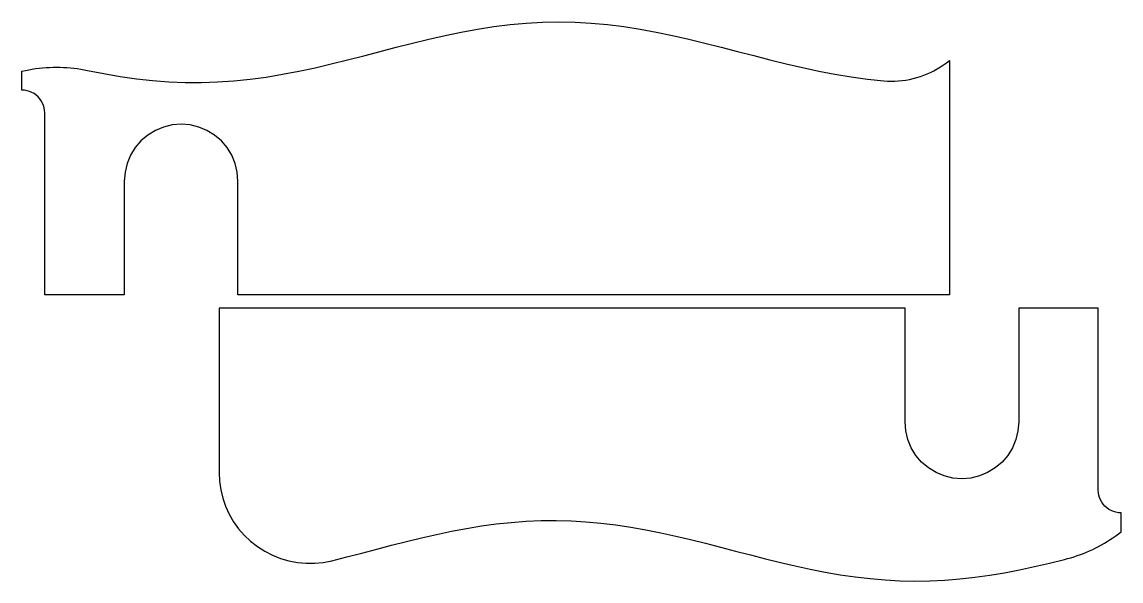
# Model space of a CAD drawing. Header units: metres. Extents: x -6.5 to 29.8, y 0 to 18.4.
import ezdxf

# ---------------------------------------------------------------- set-up
doc = ezdxf.new("R2010")
doc.units = ezdxf.units.M

msp = doc.modelspace()

# ---------------------------------------------------------------- linework, layer by layer
at = {"layer": 'SHELF_TEST', "color": 3}
for points in [[(-5.75, 9.45), (-5.75, 15.45), (-5.75, 15.45), (-5.755, 15.534), (-5.769, 15.617), (-5.792, 15.698), (-5.824, 15.775), (-5.865, 15.849), (-5.914, 15.918), (-5.97, 15.98), (-6.032, 16.036), (-6.101, 16.085), (-6.175, 16.126), (-6.252, 16.158), (-6.333, 16.181), (-6.416, 16.195), (-6.5, 16.2), (-6.5, 16.825), (-6.5, 16.825), (-6.388, 16.85), (-6.275, 16.872), (-6.162, 16.892), (-6.049, 16.909), (-5.935, 16.923), (-5.82, 16.935), (-5.706, 16.945), (-5.591, 16.951), (-5.476, 16.955), (-5.362, 16.956), (-5.247, 16.955), (-5.132, 16.951), (-5.017, 16.945), (-4.903, 16.935), (-4.789, 16.924), (-4.675, 16.909), (-4.561, 16.892), (-4.448, 16.873), (-4.335, 16.85), (-4.335, 16.85), (-3.799, 16.744), (-3.264, 16.652), (-2.728, 16.576), (-2.192, 16.516), (-1.656, 16.475), (-1.12, 16.454), (-0.584, 16.451), (-0.048, 16.469), (0.488, 16.505), (1.024, 16.561), (1.559, 16.633), (2.095, 16.722), (2.631, 16.825), (3.167, 16.941), (3.703, 17.066), (4.239, 17.199), (4.775, 17.337), (5.311, 17.477), (5.846, 17.616), (6.382, 17.752), (6.918, 17.883), (7.454, 18.005), (7.99, 18.115), (8.526, 18.213), (9.062, 18.296), (9.598, 18.362), (10.134, 18.411), (10.669, 18.44), (11.205, 18.45), (11.741, 18.44), (12.277, 18.411), (12.813, 18.363), (13.349, 18.297), (13.885, 18.214), (14.421, 18.117), (14.956, 18.006), (15.492, 17.884), (16.028, 17.754), (16.564, 17.618), (17.1, 17.478), (17.636, 17.338), (18.172, 17.2), (18.708, 17.067), (19.243, 16.942), (19.779, 16.826), (20.315, 16.723), (20.851, 16.634), (21.387, 16.561), (21.923, 16.506), (21.923, 16.506), (22.045, 16.498), (22.168, 16.495), (22.29, 16.497), (22.412, 16.504), (22.534, 16.516), (22.656, 16.533), (22.776, 16.554), (22.896, 16.581), (23.014, 16.613), (23.131, 16.649), (23.246, 16.69), (23.36, 16.736), (23.471, 16.786), (23.581, 16.841), (23.688, 16.901), (23.793, 16.964), (23.895, 17.032), (23.994, 17.104), (24.09, 17.18), (24.09, 9.45), (0.625, 9.45), (0.625, 13.2), (0.602, 13.493), (0.533, 13.779), (0.421, 14.051), (0.267, 14.302), (0.076, 14.526), (-0.148, 14.717), (-0.399, 14.871), (-0.671, 14.983), (-0.957, 15.052), (-1.25, 15.075), (-1.543, 15.052), (-1.829, 14.983), (-2.101, 14.871), (-2.352, 14.717), (-2.576, 14.526), (-2.767, 14.302), (-2.921, 14.051), (-3.033, 13.779), (-3.102, 13.493), (-3.125, 13.2), (-3.125, 9.45), (-5.75, 9.45)], [(29, 9), (26.375, 9), (26.375, 5.25), (26.352, 4.957), (26.283, 4.671), (26.171, 4.399), (26.017, 4.148), (25.826, 3.924), (25.602, 3.733), (25.351, 3.579), (25.079, 3.467), (24.793, 3.398), (24.5, 3.375), (24.207, 3.398), (23.921, 3.467), (23.649, 3.579), (23.398, 3.733), (23.174, 3.924), (22.983, 4.148), (22.829, 4.399), (22.717, 4.671), (22.648, 4.957), (22.625, 5.25), (22.625, 9), (0, 9), (0, 3.583), (0, 3.583), (0.014, 3.298), (0.054, 3.014), (0.122, 2.736), (0.216, 2.466), (0.335, 2.206), (0.478, 1.958), (0.645, 1.725), (0.833, 1.509), (1.04, 1.312), (1.265, 1.136), (1.507, 0.982), (1.761, 0.851), (2.027, 0.745), (2.302, 0.666), (2.583, 0.612), (2.868, 0.586), (3.154, 0.587), (3.439, 0.616), (3.72, 0.671), (3.72, 0.671), (4.213, 0.795), (4.706, 0.923), (5.199, 1.052), (5.693, 1.18), (6.186, 1.305), (6.679, 1.425), (7.172, 1.538), (7.665, 1.642), (8.158, 1.736), (8.651, 1.817), (9.144, 1.884), (9.638, 1.937), (10.131, 1.974), (10.624, 1.995), (11.117, 1.999), (11.61, 1.987), (12.103, 1.959), (12.596, 1.914), (13.089, 1.854), (13.583, 1.78), (14.076, 1.693), (14.569, 1.594), (15.062, 1.486), (15.555, 1.369), (16.048, 1.247), (16.541, 1.12), (17.034, 0.991), (17.528, 0.862), (18.021, 0.736), (18.514, 0.614), (19.007, 0.498), (19.5, 0.391), (19.993, 0.294), (20.486, 0.209), (20.979, 0.137), (21.473, 0.079), (21.966, 0.036), (22.459, 0.01), (22.952, 0), (23.445, 0.007), (23.938, 0.03), (24.431, 0.069), (24.924, 0.124), (25.418, 0.194), (25.911, 0.276), (26.404, 0.371), (26.897, 0.477), (27.39, 0.591), (27.883, 0.712), (27.883, 0.712), (27.99, 0.74), (28.096, 0.77), (28.201, 0.803), (28.305, 0.838), (28.409, 0.875), (28.512, 0.914), (28.614, 0.956), (28.715, 1), (28.815, 1.046), (28.914, 1.095), (29.012, 1.145), (29.109, 1.198), (29.204, 1.253), (29.298, 1.31), (29.391, 1.369), (29.483, 1.43), (29.574, 1.493), (29.663, 1.558), (29.75, 1.625), (29.75, 2.25), (29.75, 2.25), (29.666, 2.255), (29.583, 2.269), (29.502, 2.292), (29.425, 2.324), (29.351, 2.365), (29.282, 2.414), (29.22, 2.47), (29.164, 2.532), (29.115, 2.601), (29.074, 2.675), (29.042, 2.752), (29.019, 2.833), (29.005, 2.916), (29, 3), (29, 9)]]:
    msp.add_lwpolyline(points, close=True, dxfattribs=at)

doc.saveas('drawing.dxf')
